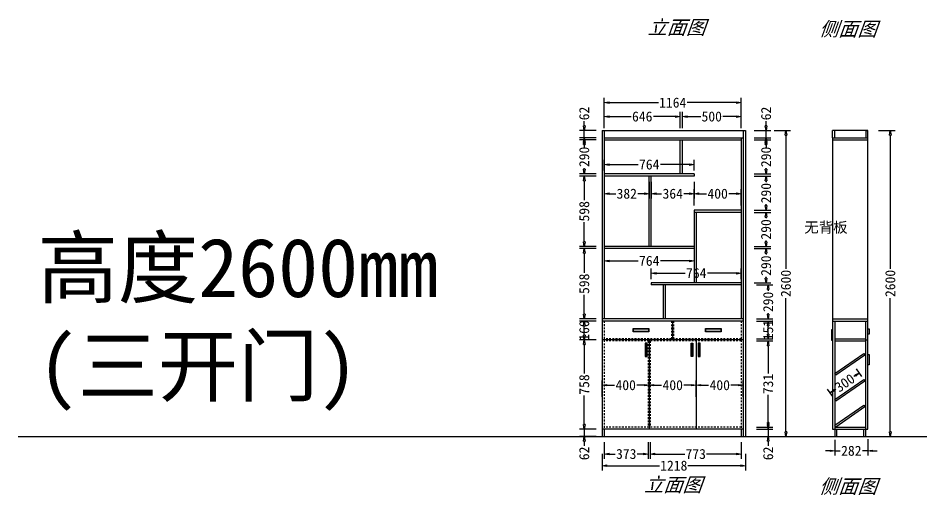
# Model space of a CAD drawing. Header units: millimetres. Extents: x 366509 to 398313, y -1245498 to -1202747.
# Drawn here: x 366509 to 374197, y -1213840 to -1209789 of the extents above; entities that cross this region are included whole.
import ezdxf

# ---------------------------------------------------------------- set-up
doc = ezdxf.new("R2010")
doc.units = ezdxf.units.MM
doc.header["$LTSCALE"] = 20
doc.linetypes.add('JIS_02_0.7', pattern=[1.35, 0.75, -0.6])
doc.layers.get('Defpoints').update_dxf_attribs({"color": 250})
doc.styles.get("Standard").update_dxf_attribs({"font": 'SimSun.ttf', "height": 85})
doc.styles.add('text', font='SimSun.ttf', dxfattribs={"height": 85})
doc.styles.add('汉字', font='SimSun.ttf', dxfattribs={"oblique": 20, "height": 80})
doc.dimstyles.new('周文晶', dxfattribs={"dimtxt": 70, "dimasz": 40, "dimexe": 40, "dimexo": 30, "dimgap": 10, "dimtad": 0, "dimdec": 0, "dimtxsty": 'Standard', "dimblk": 'CLOSEDBLANK', "dimcen": 200, "dimclrd": 256, "dimclre": 256, "dimadec": 0, "dimazin": 0, "dimtfac": 1, "dimtdec": 0, "dimtmove": 0, "dimatfit": 3, "dimldrblk": 'CLOSEDBLANK', "dimfxl": 100, "dimfxlon": 1, "dimarcsym": 0})

# ---------------------------------------------------------------- blocks, each defined once
blk = doc.blocks.new('_ClosedBlank')
at = {"color": 0, "linetype": 'ByBlock', "lineweight": -2}
for p, q in [((-1, 0.17), (0, 0)), ((-1, 0.17), (-1, -0.17)), ((0, 0), (-1, -0.17))]:
    blk.add_line(p, q, dxfattribs=at)
blk = doc.blocks.new('*D85')
at = {"lineweight": -2, "transparency": 16777216}
for p, q in [((371477.1, -1213491.8), (371477.1, -1213631.8)), ((372695.1, -1213491.8), (372695.1, -1213631.8)), ((371517.1, -1213591.8), (371965.6, -1213591.8)), ((372655.1, -1213591.8), (372206.6, -1213591.8))]:
    blk.add_line(p, q, dxfattribs=at)
at = {"layer": 'Defpoints', "color": 0, "transparency": 16777216}
for p in [(371477.1, -1213343.6), (372695.1, -1213343.6), (372695.1, -1213591.8)]:
    blk.add_point(p, dxfattribs=at)
at = {"lineweight": -2, "transparency": 16777216, "xscale": 40, "yscale": 40, "zscale": 40, "rotation": 180}
blk.add_blockref('_ClosedBlank', (371477.1, -1213591.8), dxfattribs=at)
at = {"lineweight": -2, "transparency": 16777216, "xscale": 40, "yscale": 40, "zscale": 40}
blk.add_blockref('_ClosedBlank', (372695.1, -1213591.8), dxfattribs=at)
at = {"color": 0, "transparency": 16777216, "insert": (372086.1, -1213591.8), "char_height": 85, "attachment_point": 5}
blk.add_mtext('1218', dxfattribs=at)
blk = doc.blocks.new('*D109')
at = {"lineweight": -2, "transparency": 16777216}
for p, q in [((371495.1, -1211777.6), (371495.1, -1211892)), ((372259.1, -1211777.6), (372259.1, -1211892)), ((371535.1, -1211852), (371782.3, -1211852)), ((372219.1, -1211852), (371971.8, -1211852))]:
    blk.add_line(p, q, dxfattribs=at)
at = {"layer": 'Defpoints', "color": 0, "transparency": 16777216}
for p in [(371495.1, -1211747.6), (372259.1, -1211747.6), (372259.1, -1211852)]:
    blk.add_point(p, dxfattribs=at)
at = {"lineweight": -2, "transparency": 16777216, "xscale": 40, "yscale": 40, "zscale": 40, "rotation": 180}
blk.add_blockref('_ClosedBlank', (371495.1, -1211852), dxfattribs=at)
at = {"lineweight": -2, "transparency": 16777216, "xscale": 40, "yscale": 40, "zscale": 40}
blk.add_blockref('_ClosedBlank', (372259.1, -1211852), dxfattribs=at)
at = {"color": 0, "transparency": 16777216, "insert": (371877.1, -1211852), "char_height": 85, "attachment_point": 5}
blk.add_mtext('764', dxfattribs=at)
blk = doc.blocks.new('*D110')
at = {"lineweight": -2, "transparency": 16777216}
for p, q in [((372889, -1213241.6), (372889, -1213201.6)), ((372789, -1213281.6), (372929, -1213281.6)), ((372889, -1213281.6), (372889, -1213343.6)), ((372789, -1213343.6), (372929, -1213343.6)), ((372889, -1213383.6), (372889, -1213423.6))]:
    blk.add_line(p, q, dxfattribs=at)
at = {"layer": 'Defpoints', "color": 0, "transparency": 16777216}
for p in [(372677.1, -1213281.6), (372889, -1213281.6), (372695.1, -1213343.6)]:
    blk.add_point(p, dxfattribs=at)
at = {"lineweight": -2, "transparency": 16777216, "xscale": 40, "yscale": 40, "zscale": 40}
for p, rotation in [((372889, -1213281.6), 270), ((372889, -1213343.6), 90)]:
    blk.add_blockref('_ClosedBlank', p, dxfattribs=dict(at, rotation=rotation))
at = {"color": 0, "transparency": 16777216, "insert": (372889, -1213487.4), "char_height": 85, "attachment_point": 5, "rotation": 90}
blk.add_mtext('62', dxfattribs=at)
blk = doc.blocks.new('*D111')
at = {"lineweight": -2, "transparency": 16777216}
for p, q in [((372789, -1212532.6), (372929, -1212532.6)), ((372889, -1212572.6), (372889, -1212807.3)), ((372889, -1213223.6), (372889, -1212988.8)), ((372789, -1213263.6), (372929, -1213263.6))]:
    blk.add_line(p, q, dxfattribs=at)
at = {"layer": 'Defpoints', "color": 0, "transparency": 16777216}
for p in [(372659.1, -1212532.6), (372889, -1212532.6), (372659.1, -1213263.6)]:
    blk.add_point(p, dxfattribs=at)
at = {"lineweight": -2, "transparency": 16777216, "xscale": 40, "yscale": 40, "zscale": 40}
for p, rotation in [((372889, -1212532.6), 90), ((372889, -1213263.6), 270)]:
    blk.add_blockref('_ClosedBlank', p, dxfattribs=dict(at, rotation=rotation))
at = {"color": 0, "transparency": 16777216, "insert": (372889, -1212898.1), "char_height": 85, "attachment_point": 5, "rotation": 90}
blk.add_mtext('731', dxfattribs=at)
blk = doc.blocks.new('*D112')
at = {"lineweight": -2, "transparency": 16777216}
for p, q in [((372789, -1212055.6), (372929, -1212055.6)), ((372889, -1212095.6), (372889, -1212106.1)), ((372889, -1212305.6), (372889, -1212295.1)), ((372789, -1212345.6), (372929, -1212345.6))]:
    blk.add_line(p, q, dxfattribs=at)
at = {"layer": 'Defpoints', "color": 0, "transparency": 16777216}
for p in [(372659.1, -1212055.6), (372889, -1212055.6), (372677.1, -1212345.6)]:
    blk.add_point(p, dxfattribs=at)
at = {"lineweight": -2, "transparency": 16777216, "xscale": 40, "yscale": 40, "zscale": 40}
for p, rotation in [((372889, -1212055.6), 90), ((372889, -1212345.6), 270)]:
    blk.add_blockref('_ClosedBlank', p, dxfattribs=dict(at, rotation=rotation))
at = {"color": 0, "transparency": 16777216, "insert": (372889, -1212200.6), "char_height": 85, "attachment_point": 5, "rotation": 90}
blk.add_mtext('290', dxfattribs=at)
blk = doc.blocks.new('*D113')
at = {"lineweight": -2, "transparency": 16777216}
for p, q in [((372771, -1211747.6), (372911, -1211747.6)), ((372871, -1211787.6), (372871, -1211798.1)), ((372871, -1211997.6), (372871, -1211987.1)), ((372771, -1212037.6), (372911, -1212037.6))]:
    blk.add_line(p, q, dxfattribs=at)
at = {"layer": 'Defpoints', "color": 0, "transparency": 16777216}
for p in [(372259.1, -1211747.6), (372871, -1211747.6), (372659.1, -1212037.6)]:
    blk.add_point(p, dxfattribs=at)
at = {"lineweight": -2, "transparency": 16777216, "xscale": 40, "yscale": 40, "zscale": 40}
for p, rotation in [((372871, -1211747.6), 90), ((372871, -1212037.6), 270)]:
    blk.add_blockref('_ClosedBlank', p, dxfattribs=dict(at, rotation=rotation))
at = {"color": 0, "transparency": 16777216, "insert": (372871, -1211892.6), "char_height": 85, "attachment_point": 5, "rotation": 90}
blk.add_mtext('290', dxfattribs=at)
blk = doc.blocks.new('*D114')
at = {"lineweight": -2, "transparency": 16777216}
for p, q in [((372771, -1211439.6), (372911, -1211439.6)), ((372871, -1211479.6), (372871, -1211490.1)), ((372871, -1211689.6), (372871, -1211679.1)), ((372771, -1211729.6), (372911, -1211729.6))]:
    blk.add_line(p, q, dxfattribs=at)
at = {"layer": 'Defpoints', "color": 0, "transparency": 16777216}
for p in [(372659.1, -1211439.6), (372871, -1211439.6), (372259.1, -1211729.6)]:
    blk.add_point(p, dxfattribs=at)
at = {"lineweight": -2, "transparency": 16777216, "xscale": 40, "yscale": 40, "zscale": 40}
for p, rotation in [((372871, -1211439.6), 90), ((372871, -1211729.6), 270)]:
    blk.add_blockref('_ClosedBlank', p, dxfattribs=dict(at, rotation=rotation))
at = {"color": 0, "transparency": 16777216, "insert": (372871, -1211584.6), "char_height": 85, "attachment_point": 5, "rotation": 90}
blk.add_mtext('290', dxfattribs=at)
blk = doc.blocks.new('*D115')
at = {"lineweight": -2, "transparency": 16777216}
for p, q in [((372771, -1211131.6), (372911, -1211131.6)), ((372871, -1211171.6), (372871, -1211182.1)), ((372871, -1211381.6), (372871, -1211371.1)), ((372771, -1211421.6), (372911, -1211421.6))]:
    blk.add_line(p, q, dxfattribs=at)
at = {"layer": 'Defpoints', "color": 0, "transparency": 16777216}
for p in [(372259.1, -1211131.6), (372871, -1211131.6), (372659.1, -1211421.6)]:
    blk.add_point(p, dxfattribs=at)
at = {"lineweight": -2, "transparency": 16777216, "xscale": 40, "yscale": 40, "zscale": 40}
for p, rotation in [((372871, -1211131.6), 90), ((372871, -1211421.6), 270)]:
    blk.add_blockref('_ClosedBlank', p, dxfattribs=dict(at, rotation=rotation))
at = {"color": 0, "transparency": 16777216, "insert": (372871, -1211276.6), "char_height": 85, "attachment_point": 5, "rotation": 90}
blk.add_mtext('290', dxfattribs=at)
blk = doc.blocks.new('*D116')
at = {"lineweight": -2, "transparency": 16777216}
for p, q in [((372771, -1210823.6), (372911, -1210823.6)), ((372871, -1210863.6), (372871, -1210874.1)), ((372871, -1211073.6), (372871, -1211063.1)), ((372771, -1211113.6), (372911, -1211113.6))]:
    blk.add_line(p, q, dxfattribs=at)
at = {"layer": 'Defpoints', "color": 0, "transparency": 16777216}
for p in [(372659.1, -1210823.6), (372871, -1210823.6), (372259.1, -1211113.6)]:
    blk.add_point(p, dxfattribs=at)
at = {"lineweight": -2, "transparency": 16777216, "xscale": 40, "yscale": 40, "zscale": 40}
for p, rotation in [((372871, -1210823.6), 90), ((372871, -1211113.6), 270)]:
    blk.add_blockref('_ClosedBlank', p, dxfattribs=dict(at, rotation=rotation))
at = {"color": 0, "transparency": 16777216, "insert": (372871, -1210968.6), "char_height": 85, "attachment_point": 5, "rotation": 90}
blk.add_mtext('290', dxfattribs=at)
blk = doc.blocks.new('*D86')
at = {"lineweight": -2, "transparency": 16777216}
for p, q in [((371324.6, -1213241.6), (371324.6, -1213201.6)), ((371424.6, -1213281.6), (371284.6, -1213281.6)), ((371324.6, -1213281.6), (371324.6, -1213343.6)), ((371424.6, -1213343.6), (371284.6, -1213343.6)), ((371324.6, -1213383.6), (371324.6, -1213423.6))]:
    blk.add_line(p, q, dxfattribs=at)
at = {"layer": 'Defpoints', "color": 0, "transparency": 16777216}
for p in [(371456, -1213281.6), (371324.6, -1213343.6), (371456, -1213343.6)]:
    blk.add_point(p, dxfattribs=at)
at = {"lineweight": -2, "transparency": 16777216, "xscale": 40, "yscale": 40, "zscale": 40}
for p, rotation in [((371324.6, -1213281.6), 270), ((371324.6, -1213343.6), 90)]:
    blk.add_blockref('_ClosedBlank', p, dxfattribs=dict(at, rotation=rotation))
at = {"color": 0, "transparency": 16777216, "insert": (371324.6, -1213487.4), "char_height": 85, "attachment_point": 5, "rotation": 90}
blk.add_mtext('62', dxfattribs=at)
blk = doc.blocks.new('*D87')
at = {"lineweight": -2, "transparency": 16777216}
for p, q in [((371424.6, -1212523.6), (371284.6, -1212523.6)), ((371324.6, -1212563.6), (371324.6, -1212809.2)), ((371324.6, -1213241.6), (371324.6, -1212995.9)), ((371424.6, -1213281.6), (371284.6, -1213281.6))]:
    blk.add_line(p, q, dxfattribs=at)
at = {"layer": 'Defpoints', "color": 0, "transparency": 16777216}
for p in [(371324.6, -1212523.6), (371477.1, -1212523.6), (371456, -1213281.6)]:
    blk.add_point(p, dxfattribs=at)
at = {"lineweight": -2, "transparency": 16777216, "xscale": 40, "yscale": 40, "zscale": 40}
for p, rotation in [((371324.6, -1212523.6), 90), ((371324.6, -1213281.6), 270)]:
    blk.add_blockref('_ClosedBlank', p, dxfattribs=dict(at, rotation=rotation))
at = {"color": 0, "transparency": 16777216, "insert": (371324.6, -1212902.6), "char_height": 85, "attachment_point": 5, "rotation": 90}
blk.add_mtext('758', dxfattribs=at)
blk = doc.blocks.new('*D88')
at = {"lineweight": -2, "transparency": 16777216}
for p, q in [((371424.6, -1211747.6), (371284.6, -1211747.6)), ((371324.6, -1211787.6), (371324.6, -1211953)), ((371324.6, -1212305.6), (371324.6, -1212140.2)), ((371424.6, -1212345.6), (371284.6, -1212345.6))]:
    blk.add_line(p, q, dxfattribs=at)
at = {"layer": 'Defpoints', "color": 0, "transparency": 16777216}
for p in [(371324.6, -1211747.6), (371456, -1211747.6), (371456, -1212345.6)]:
    blk.add_point(p, dxfattribs=at)
at = {"lineweight": -2, "transparency": 16777216, "xscale": 40, "yscale": 40, "zscale": 40}
for p, rotation in [((371324.6, -1211747.6), 90), ((371324.6, -1212345.6), 270)]:
    blk.add_blockref('_ClosedBlank', p, dxfattribs=dict(at, rotation=rotation))
at = {"color": 0, "transparency": 16777216, "insert": (371324.6, -1212046.6), "char_height": 85, "attachment_point": 5, "rotation": 90}
blk.add_mtext('598', dxfattribs=at)
blk = doc.blocks.new('*D89')
at = {"lineweight": -2, "transparency": 16777216}
for p, q in [((371424.6, -1211131.6), (371284.6, -1211131.6)), ((371324.6, -1211171.6), (371324.6, -1211337)), ((371324.6, -1211689.6), (371324.6, -1211524.2)), ((371424.6, -1211729.6), (371284.6, -1211729.6))]:
    blk.add_line(p, q, dxfattribs=at)
at = {"layer": 'Defpoints', "color": 0, "transparency": 16777216}
for p in [(371324.6, -1211131.6), (371456, -1211131.6), (371456, -1211729.6)]:
    blk.add_point(p, dxfattribs=at)
at = {"lineweight": -2, "transparency": 16777216, "xscale": 40, "yscale": 40, "zscale": 40}
for p, rotation in [((371324.6, -1211131.6), 90), ((371324.6, -1211729.6), 270)]:
    blk.add_blockref('_ClosedBlank', p, dxfattribs=dict(at, rotation=rotation))
at = {"color": 0, "transparency": 16777216, "insert": (371324.6, -1211430.6), "char_height": 85, "attachment_point": 5, "rotation": 90}
blk.add_mtext('598', dxfattribs=at)
blk = doc.blocks.new('*D90')
at = {"lineweight": -2, "transparency": 16777216}
for p, q in [((371424.6, -1210823.6), (371284.6, -1210823.6)), ((371324.6, -1210863.6), (371324.6, -1210874.1)), ((371324.6, -1211073.6), (371324.6, -1211063.1)), ((371424.6, -1211113.6), (371284.6, -1211113.6))]:
    blk.add_line(p, q, dxfattribs=at)
at = {"layer": 'Defpoints', "color": 0, "transparency": 16777216}
for p in [(371324.6, -1210823.6), (371456, -1210823.6), (371456, -1211113.6)]:
    blk.add_point(p, dxfattribs=at)
at = {"lineweight": -2, "transparency": 16777216, "xscale": 40, "yscale": 40, "zscale": 40}
for p, rotation in [((371324.6, -1210823.6), 90), ((371324.6, -1211113.6), 270)]:
    blk.add_blockref('_ClosedBlank', p, dxfattribs=dict(at, rotation=rotation))
at = {"color": 0, "transparency": 16777216, "insert": (371324.6, -1210968.6), "char_height": 85, "attachment_point": 5, "rotation": 90}
blk.add_mtext('290', dxfattribs=at)
blk = doc.blocks.new('*D91')
at = {"lineweight": -2, "transparency": 16777216}
for p, q in [((371495.1, -1210725.7), (371495.1, -1210585.7)), ((372140.8, -1210725.7), (372140.8, -1210585.7)), ((371535.1, -1210625.7), (371723.2, -1210625.7)), ((372100.8, -1210625.7), (371912.7, -1210625.7))]:
    blk.add_line(p, q, dxfattribs=at)
at = {"layer": 'Defpoints', "color": 0, "transparency": 16777216}
for p in [(372140.8, -1210625.7), (372140.8, -1210824.6), (371495.1, -1211002.6)]:
    blk.add_point(p, dxfattribs=at)
at = {"lineweight": -2, "transparency": 16777216, "xscale": 40, "yscale": 40, "zscale": 40, "rotation": 180}
blk.add_blockref('_ClosedBlank', (371495.1, -1210625.7), dxfattribs=at)
at = {"lineweight": -2, "transparency": 16777216, "xscale": 40, "yscale": 40, "zscale": 40}
blk.add_blockref('_ClosedBlank', (372140.8, -1210625.7), dxfattribs=at)
at = {"color": 0, "transparency": 16777216, "insert": (371817.9, -1210625.7), "char_height": 85, "attachment_point": 5}
blk.add_mtext('646', dxfattribs=at)
blk = doc.blocks.new('*D92')
at = {"lineweight": -2, "transparency": 16777216}
for p, q in [((372158.8, -1210725.7), (372158.8, -1210585.7)), ((372659.1, -1210725.7), (372659.1, -1210585.7)), ((372198.8, -1210625.7), (372314.9, -1210625.7)), ((372619.1, -1210625.7), (372503, -1210625.7))]:
    blk.add_line(p, q, dxfattribs=at)
at = {"layer": 'Defpoints', "color": 0, "transparency": 16777216}
for p in [(372659.1, -1210625.7), (372158.8, -1210824.6), (372659.1, -1210824.6)]:
    blk.add_point(p, dxfattribs=at)
at = {"lineweight": -2, "transparency": 16777216, "xscale": 40, "yscale": 40, "zscale": 40, "rotation": 180}
blk.add_blockref('_ClosedBlank', (372158.8, -1210625.7), dxfattribs=at)
at = {"lineweight": -2, "transparency": 16777216, "xscale": 40, "yscale": 40, "zscale": 40}
blk.add_blockref('_ClosedBlank', (372659.1, -1210625.7), dxfattribs=at)
at = {"color": 0, "transparency": 16777216, "insert": (372408.9, -1210625.7), "char_height": 85, "attachment_point": 5}
blk.add_mtext('500', dxfattribs=at)
blk = doc.blocks.new('*D117')
at = {"lineweight": -2, "transparency": 16777216}
for p, q in [((371895.1, -1211181.5), (371895.1, -1211321.5)), ((372259.1, -1211181.5), (372259.1, -1211321.5)), ((371935.1, -1211281.5), (371982.1, -1211281.5)), ((372219.1, -1211281.5), (372172.1, -1211281.5))]:
    blk.add_line(p, q, dxfattribs=at)
at = {"layer": 'Defpoints', "color": 0, "transparency": 16777216}
for p in [(371895.1, -1211131.6), (372259.1, -1211131.6), (372259.1, -1211281.5)]:
    blk.add_point(p, dxfattribs=at)
at = {"lineweight": -2, "transparency": 16777216, "xscale": 40, "yscale": 40, "zscale": 40, "rotation": 180}
blk.add_blockref('_ClosedBlank', (371895.1, -1211281.5), dxfattribs=at)
at = {"lineweight": -2, "transparency": 16777216, "xscale": 40, "yscale": 40, "zscale": 40}
blk.add_blockref('_ClosedBlank', (372259.1, -1211281.5), dxfattribs=at)
at = {"color": 0, "transparency": 16777216, "insert": (372077.1, -1211281.5), "char_height": 85, "attachment_point": 5}
blk.add_mtext('364', dxfattribs=at)
blk = doc.blocks.new('*D118')
at = {"lineweight": -2, "transparency": 16777216}
for p, q in [((373455.2, -1213373.6), (373455.2, -1213505.6)), ((373737.2, -1213365.6), (373737.2, -1213505.6)), ((373415.2, -1213465.6), (373375.2, -1213465.6)), ((373455.2, -1213465.6), (373502.4, -1213465.6)), ((373737.2, -1213465.6), (373690.1, -1213465.6)), ((373777.2, -1213465.6), (373817.2, -1213465.6))]:
    blk.add_line(p, q, dxfattribs=at)
at = {"layer": 'Defpoints', "color": 0, "transparency": 16777216}
for p in [(373737.2, -1213281.6), (373455.2, -1213343.6), (373737.2, -1213465.6)]:
    blk.add_point(p, dxfattribs=at)
at = {"lineweight": -2, "transparency": 16777216, "xscale": 40, "yscale": 40, "zscale": 40}
blk.add_blockref('_ClosedBlank', (373455.2, -1213465.6), dxfattribs=at)
at = {"lineweight": -2, "transparency": 16777216, "xscale": 40, "yscale": 40, "zscale": 40, "rotation": 180}
blk.add_blockref('_ClosedBlank', (373737.2, -1213465.6), dxfattribs=at)
at = {"color": 0, "transparency": 16777216, "insert": (373596.2, -1213465.6), "char_height": 85, "attachment_point": 5}
blk.add_mtext('282', dxfattribs=at)
blk = doc.blocks.new('*D93')
at = {"lineweight": -2, "transparency": 16777216}
for p, q in [((373827.8, -1210743.6), (373967.8, -1210743.6)), ((373927.8, -1210783.6), (373927.8, -1211918.8)), ((373927.8, -1213303.6), (373927.8, -1212168.3)), ((373827.8, -1213343.6), (373967.8, -1213343.6))]:
    blk.add_line(p, q, dxfattribs=at)
at = {"layer": 'Defpoints', "color": 0, "transparency": 16777216}
for p in [(373728.2, -1210743.6), (373927.8, -1210743.6), (373737.2, -1213343.6)]:
    blk.add_point(p, dxfattribs=at)
at = {"lineweight": -2, "transparency": 16777216, "xscale": 40, "yscale": 40, "zscale": 40}
for p, rotation in [((373927.8, -1210743.6), 90), ((373927.8, -1213343.6), 270)]:
    blk.add_blockref('_ClosedBlank', p, dxfattribs=dict(at, rotation=rotation))
at = {"color": 0, "transparency": 16777216, "insert": (373927.8, -1212043.6), "char_height": 85, "attachment_point": 5, "rotation": 90}
blk.add_mtext('2600', dxfattribs=at)
blk = doc.blocks.new('*D94')
at = {"lineweight": -2, "transparency": 16777216}
for p, q in [((371495.1, -1211083.6), (371495.1, -1210993.5)), ((372259.1, -1211083.6), (372259.1, -1210993.5)), ((371535.1, -1211033.5), (371782.3, -1211033.5)), ((372219.1, -1211033.5), (371971.8, -1211033.5))]:
    blk.add_line(p, q, dxfattribs=at)
at = {"layer": 'Defpoints', "color": 0, "transparency": 16777216}
for p in [(372259.1, -1211033.5), (371495.1, -1211113.6), (372259.1, -1211113.6)]:
    blk.add_point(p, dxfattribs=at)
at = {"lineweight": -2, "transparency": 16777216, "xscale": 40, "yscale": 40, "zscale": 40, "rotation": 180}
blk.add_blockref('_ClosedBlank', (371495.1, -1211033.5), dxfattribs=at)
at = {"lineweight": -2, "transparency": 16777216, "xscale": 40, "yscale": 40, "zscale": 40}
blk.add_blockref('_ClosedBlank', (372259.1, -1211033.5), dxfattribs=at)
at = {"color": 0, "transparency": 16777216, "insert": (371877.1, -1211033.5), "char_height": 85, "attachment_point": 5}
blk.add_mtext('764', dxfattribs=at)
blk = doc.blocks.new('*D95')
at = {"lineweight": -2, "transparency": 16777216}
for p, q in [((371895.1, -1212007.6), (371895.1, -1211916.6)), ((372659.1, -1212007.6), (372659.1, -1211916.6)), ((371935.1, -1211956.6), (372182.3, -1211956.6)), ((372619.1, -1211956.6), (372371.8, -1211956.6))]:
    blk.add_line(p, q, dxfattribs=at)
at = {"layer": 'Defpoints', "color": 0, "transparency": 16777216}
for p in [(372659.1, -1211956.6), (371895.1, -1212037.6), (372659.1, -1212037.6)]:
    blk.add_point(p, dxfattribs=at)
at = {"lineweight": -2, "transparency": 16777216, "xscale": 40, "yscale": 40, "zscale": 40, "rotation": 180}
blk.add_blockref('_ClosedBlank', (371895.1, -1211956.6), dxfattribs=at)
at = {"lineweight": -2, "transparency": 16777216, "xscale": 40, "yscale": 40, "zscale": 40}
blk.add_blockref('_ClosedBlank', (372659.1, -1211956.6), dxfattribs=at)
at = {"color": 0, "transparency": 16777216, "insert": (372277.1, -1211956.6), "char_height": 85, "attachment_point": 5}
blk.add_mtext('764', dxfattribs=at)
blk = doc.blocks.new('*D96')
at = {"lineweight": -2, "transparency": 16777216}
for p, q in [((371495.1, -1211181.5), (371495.1, -1211321.5)), ((371877.1, -1211181.5), (371877.1, -1211321.5)), ((371535.1, -1211281.5), (371592.7, -1211281.5)), ((371837.1, -1211281.5), (371779.4, -1211281.5))]:
    blk.add_line(p, q, dxfattribs=at)
at = {"layer": 'Defpoints', "color": 0, "transparency": 16777216}
for p in [(371495.1, -1211131.6), (371877.1, -1211131.6), (371495.1, -1211281.5)]:
    blk.add_point(p, dxfattribs=at)
at = {"lineweight": -2, "transparency": 16777216, "xscale": 40, "yscale": 40, "zscale": 40, "rotation": 180}
blk.add_blockref('_ClosedBlank', (371495.1, -1211281.5), dxfattribs=at)
at = {"lineweight": -2, "transparency": 16777216, "xscale": 40, "yscale": 40, "zscale": 40}
blk.add_blockref('_ClosedBlank', (371877.1, -1211281.5), dxfattribs=at)
at = {"color": 0, "transparency": 16777216, "insert": (371686.1, -1211281.5), "char_height": 85, "attachment_point": 5}
blk.add_mtext('382', dxfattribs=at)
blk = doc.blocks.new('*D97')
at = {"lineweight": -2, "transparency": 16777216}
for p, q in [((372259.1, -1211381.5), (372259.1, -1211241.5)), ((372299.1, -1211281.5), (372363.6, -1211281.5)), ((372619.1, -1211281.5), (372554.5, -1211281.5)), ((372659.1, -1211381.5), (372659.1, -1211241.5))]:
    blk.add_line(p, q, dxfattribs=at)
at = {"layer": 'Defpoints', "color": 0, "transparency": 16777216}
for p in [(372659.1, -1211281.5), (372259.1, -1211421.6), (372659.1, -1211421.6)]:
    blk.add_point(p, dxfattribs=at)
at = {"lineweight": -2, "transparency": 16777216, "xscale": 40, "yscale": 40, "zscale": 40, "rotation": 180}
blk.add_blockref('_ClosedBlank', (372259.1, -1211281.5), dxfattribs=at)
at = {"lineweight": -2, "transparency": 16777216, "xscale": 40, "yscale": 40, "zscale": 40}
blk.add_blockref('_ClosedBlank', (372659.1, -1211281.5), dxfattribs=at)
at = {"color": 0, "transparency": 16777216, "insert": (372459.1, -1211281.5), "char_height": 85, "attachment_point": 5}
blk.add_mtext('400', dxfattribs=at)
blk = doc.blocks.new('*D98')
at = {"lineweight": -2, "transparency": 16777216}
for p, q in [((371477.1, -1213008.1), (371477.1, -1212868.1)), ((371517.1, -1212908.1), (371581.6, -1212908.1)), ((371837.1, -1212908.1), (371772.5, -1212908.1)), ((371877.1, -1213008.1), (371877.1, -1212868.1))]:
    blk.add_line(p, q, dxfattribs=at)
at = {"layer": 'Defpoints', "color": 0, "transparency": 16777216}
for p in [(371877.1, -1212908.1), (371877.1, -1213059.1), (371477.1, -1213163.9)]:
    blk.add_point(p, dxfattribs=at)
at = {"lineweight": -2, "transparency": 16777216, "xscale": 40, "yscale": 40, "zscale": 40, "rotation": 180}
blk.add_blockref('_ClosedBlank', (371477.1, -1212908.1), dxfattribs=at)
at = {"lineweight": -2, "transparency": 16777216, "xscale": 40, "yscale": 40, "zscale": 40}
blk.add_blockref('_ClosedBlank', (371877.1, -1212908.1), dxfattribs=at)
at = {"color": 0, "transparency": 16777216, "insert": (371677.1, -1212908.1), "char_height": 85, "attachment_point": 5}
blk.add_mtext('400', dxfattribs=at)
blk = doc.blocks.new('*D99')
at = {"lineweight": -2, "transparency": 16777216}
for p, q in [((371877.1, -1213008.1), (371877.1, -1212868.1)), ((371917.1, -1212908.1), (371981.6, -1212908.1)), ((372237.1, -1212908.1), (372172.5, -1212908.1)), ((372277.1, -1213008.1), (372277.1, -1212868.1))]:
    blk.add_line(p, q, dxfattribs=at)
at = {"layer": 'Defpoints', "color": 0, "transparency": 16777216}
for p in [(372277.1, -1212908.1), (371877.1, -1213059.1), (372277.1, -1213059.1)]:
    blk.add_point(p, dxfattribs=at)
at = {"lineweight": -2, "transparency": 16777216, "xscale": 40, "yscale": 40, "zscale": 40, "rotation": 180}
blk.add_blockref('_ClosedBlank', (371877.1, -1212908.1), dxfattribs=at)
at = {"lineweight": -2, "transparency": 16777216, "xscale": 40, "yscale": 40, "zscale": 40}
blk.add_blockref('_ClosedBlank', (372277.1, -1212908.1), dxfattribs=at)
at = {"color": 0, "transparency": 16777216, "insert": (372077.1, -1212908.1), "char_height": 85, "attachment_point": 5}
blk.add_mtext('400', dxfattribs=at)
blk = doc.blocks.new('*D100')
at = {"lineweight": -2, "transparency": 16777216}
for p, q in [((372277.1, -1213008.1), (372277.1, -1212868.1)), ((372317.1, -1212908.1), (372381.6, -1212908.1)), ((372637.1, -1212908.1), (372572.5, -1212908.1)), ((372677.1, -1213008.1), (372677.1, -1212868.1))]:
    blk.add_line(p, q, dxfattribs=at)
at = {"layer": 'Defpoints', "color": 0, "transparency": 16777216}
for p in [(372677.1, -1212908.1), (372277.1, -1213059.1), (372677.1, -1213110.8)]:
    blk.add_point(p, dxfattribs=at)
at = {"lineweight": -2, "transparency": 16777216, "xscale": 40, "yscale": 40, "zscale": 40, "rotation": 180}
blk.add_blockref('_ClosedBlank', (372277.1, -1212908.1), dxfattribs=at)
at = {"lineweight": -2, "transparency": 16777216, "xscale": 40, "yscale": 40, "zscale": 40}
blk.add_blockref('_ClosedBlank', (372677.1, -1212908.1), dxfattribs=at)
at = {"color": 0, "transparency": 16777216, "insert": (372477.1, -1212908.1), "char_height": 85, "attachment_point": 5}
blk.add_mtext('400', dxfattribs=at)
blk = doc.blocks.new('*D101')
at = {"lineweight": -2, "transparency": 16777216}
for p, q in [((371495.1, -1213392.8), (371495.1, -1213532.8)), ((371868.1, -1213392.8), (371868.1, -1213532.8)), ((371535.1, -1213492.8), (371588.2, -1213492.8)), ((371828.1, -1213492.8), (371774.9, -1213492.8))]:
    blk.add_line(p, q, dxfattribs=at)
at = {"layer": 'Defpoints', "color": 0, "transparency": 16777216}
for p in [(371868.1, -1213263.6), (371495.1, -1213343.6), (371868.1, -1213492.8)]:
    blk.add_point(p, dxfattribs=at)
at = {"lineweight": -2, "transparency": 16777216, "xscale": 40, "yscale": 40, "zscale": 40, "rotation": 180}
blk.add_blockref('_ClosedBlank', (371495.1, -1213492.8), dxfattribs=at)
at = {"lineweight": -2, "transparency": 16777216, "xscale": 40, "yscale": 40, "zscale": 40}
blk.add_blockref('_ClosedBlank', (371868.1, -1213492.8), dxfattribs=at)
at = {"color": 0, "transparency": 16777216, "insert": (371681.6, -1213492.8), "char_height": 85, "attachment_point": 5}
blk.add_mtext('373', dxfattribs=at)
blk = doc.blocks.new('*D102')
at = {"lineweight": -2, "transparency": 16777216}
for p, q in [((371886.1, -1213392.8), (371886.1, -1213532.8)), ((372659.1, -1213392.8), (372659.1, -1213532.8)), ((371926.1, -1213492.8), (372179.5, -1213492.8)), ((372619.1, -1213492.8), (372365.7, -1213492.8))]:
    blk.add_line(p, q, dxfattribs=at)
at = {"layer": 'Defpoints', "color": 0, "transparency": 16777216}
for p in [(371886.1, -1213263.6), (372659.1, -1213263.6), (372659.1, -1213492.8)]:
    blk.add_point(p, dxfattribs=at)
at = {"lineweight": -2, "transparency": 16777216, "xscale": 40, "yscale": 40, "zscale": 40, "rotation": 180}
blk.add_blockref('_ClosedBlank', (371886.1, -1213492.8), dxfattribs=at)
at = {"lineweight": -2, "transparency": 16777216, "xscale": 40, "yscale": 40, "zscale": 40}
blk.add_blockref('_ClosedBlank', (372659.1, -1213492.8), dxfattribs=at)
at = {"color": 0, "transparency": 16777216, "insert": (372272.6, -1213492.8), "char_height": 85, "attachment_point": 5}
blk.add_mtext('773', dxfattribs=at)
blk = doc.blocks.new('*D103')
at = {"lineweight": -2, "transparency": 16777216}
for p, q in [((371495.1, -1210607.6), (371495.1, -1210467.6)), ((371535.1, -1210507.6), (371955.1, -1210507.6)), ((372619.1, -1210507.6), (372199, -1210507.6)), ((372659.1, -1210607.6), (372659.1, -1210467.6))]:
    blk.add_line(p, q, dxfattribs=at)
at = {"layer": 'Defpoints', "color": 0, "transparency": 16777216}
for p in [(372659.1, -1210507.6), (371495.1, -1210743.6), (372659.1, -1210798.5)]:
    blk.add_point(p, dxfattribs=at)
at = {"lineweight": -2, "transparency": 16777216, "xscale": 40, "yscale": 40, "zscale": 40, "rotation": 180}
blk.add_blockref('_ClosedBlank', (371495.1, -1210507.6), dxfattribs=at)
at = {"lineweight": -2, "transparency": 16777216, "xscale": 40, "yscale": 40, "zscale": 40}
blk.add_blockref('_ClosedBlank', (372659.1, -1210507.6), dxfattribs=at)
at = {"color": 0, "transparency": 16777216, "insert": (372077.1, -1210507.6), "char_height": 85, "attachment_point": 5}
blk.add_mtext('1164', dxfattribs=at)
blk = doc.blocks.new('*D104')
at = {"lineweight": -2, "transparency": 16777216}
for p, q in [((372939.6, -1210743.6), (373079.6, -1210743.6)), ((373039.6, -1210783.6), (373039.6, -1211918.8)), ((373039.6, -1213303.6), (373039.6, -1212168.3)), ((372939.6, -1213343.6), (373079.6, -1213343.6))]:
    blk.add_line(p, q, dxfattribs=at)
at = {"layer": 'Defpoints', "color": 0, "transparency": 16777216}
for p in [(372695.1, -1210743.6), (372659.1, -1213343.6), (373039.6, -1213343.6)]:
    blk.add_point(p, dxfattribs=at)
at = {"lineweight": -2, "transparency": 16777216, "xscale": 40, "yscale": 40, "zscale": 40}
for p, rotation in [((373039.6, -1210743.6), 90), ((373039.6, -1213343.6), 270)]:
    blk.add_blockref('_ClosedBlank', p, dxfattribs=dict(at, rotation=rotation))
at = {"color": 0, "transparency": 16777216, "insert": (373039.6, -1212043.6), "char_height": 85, "attachment_point": 5, "rotation": 90}
blk.add_mtext('2600', dxfattribs=at)
blk = doc.blocks.new('*D105')
at = {"lineweight": -2, "transparency": 16777216}
for p, q in [((372871, -1210703.6), (372871, -1210663.6)), ((372771, -1210743.6), (372911, -1210743.6)), ((372871, -1210805.6), (372871, -1210743.6)), ((372771, -1210805.6), (372911, -1210805.6)), ((372871, -1210845.6), (372871, -1210885.6))]:
    blk.add_line(p, q, dxfattribs=at)
at = {"layer": 'Defpoints', "color": 0, "transparency": 16777216}
for p in [(372695.1, -1210743.6), (372871, -1210743.6), (372695.1, -1210805.6)]:
    blk.add_point(p, dxfattribs=at)
at = {"lineweight": -2, "transparency": 16777216, "xscale": 40, "yscale": 40, "zscale": 40}
for p, rotation in [((372871, -1210743.6), 270), ((372871, -1210805.6), 90)]:
    blk.add_blockref('_ClosedBlank', p, dxfattribs=dict(at, rotation=rotation))
at = {"color": 0, "transparency": 16777216, "insert": (372871, -1210599.7), "char_height": 85, "attachment_point": 5, "rotation": 90}
blk.add_mtext('62', dxfattribs=at)
blk = doc.blocks.new('*D106')
at = {"lineweight": -2, "transparency": 16777216}
for p, q in [((371324.6, -1210703.6), (371324.6, -1210663.6)), ((371424.6, -1210743.6), (371284.6, -1210743.6)), ((371324.6, -1210805.6), (371324.6, -1210743.6)), ((371424.6, -1210805.6), (371284.6, -1210805.6)), ((371324.6, -1210845.6), (371324.6, -1210885.6))]:
    blk.add_line(p, q, dxfattribs=at)
at = {"layer": 'Defpoints', "color": 0, "transparency": 16777216}
for p in [(371324.6, -1210743.6), (371459.1, -1210743.6), (371459.1, -1210805.6)]:
    blk.add_point(p, dxfattribs=at)
at = {"lineweight": -2, "transparency": 16777216, "xscale": 40, "yscale": 40, "zscale": 40}
for p, rotation in [((371324.6, -1210743.6), 270), ((371324.6, -1210805.6), 90)]:
    blk.add_blockref('_ClosedBlank', p, dxfattribs=dict(at, rotation=rotation))
at = {"color": 0, "transparency": 16777216, "insert": (371324.6, -1210599.7), "char_height": 85, "attachment_point": 5, "rotation": 90}
blk.add_mtext('62', dxfattribs=at)
blk = doc.blocks.new('*D107')
at = {"lineweight": -2, "transparency": 16777216}
for p, q in [((372789, -1212363.6), (372929, -1212363.6)), ((372889, -1212474.6), (372889, -1212403.6)), ((372789, -1212514.6), (372929, -1212514.6))]:
    blk.add_line(p, q, dxfattribs=at)
at = {"layer": 'Defpoints', "color": 0, "transparency": 16777216}
for p in [(372659.1, -1212363.6), (372889, -1212363.6), (372659.1, -1212514.6)]:
    blk.add_point(p, dxfattribs=at)
at = {"lineweight": -2, "transparency": 16777216, "xscale": 40, "yscale": 40, "zscale": 40}
for p, rotation in [((372889, -1212363.6), 90), ((372889, -1212514.6), 270)]:
    blk.add_blockref('_ClosedBlank', p, dxfattribs=dict(at, rotation=rotation))
at = {"color": 0, "transparency": 16777216, "insert": (372889, -1212439.1), "char_height": 85, "attachment_point": 5, "rotation": 90}
blk.add_mtext('151', dxfattribs=at)
blk = doc.blocks.new('*D108')
at = {"lineweight": -2, "transparency": 16777216}
for p, q in [((373631.2, -1212826.1), (373618.1, -1212835.1)), ((373685.1, -1212833.7), (373641.4, -1212770.4)), ((373438.2, -1213004.1), (373394.6, -1212940.9)), ((373450.2, -1212951.1), (373463.3, -1212942))]:
    blk.add_line(p, q, dxfattribs=at)
at = {"layer": 'Defpoints', "color": 0, "transparency": 16777216}
for p in [(373664.2, -1212803.4), (373702.1, -1212858.3), (373455.2, -1213028.8)]:
    blk.add_point(p, dxfattribs=at)
at = {"lineweight": -2, "transparency": 16777216, "xscale": 40, "yscale": 40, "zscale": 40}
for p, rotation in [((373664.2, -1212803.4), 34.6171579844681), ((373417.3, -1212973.8), 214.6171579844681)]:
    blk.add_blockref('_ClosedBlank', p, dxfattribs=dict(at, rotation=rotation))
at = {"color": 0, "transparency": 16777216, "insert": (373540.7, -1212888.6), "char_height": 85, "attachment_point": 5, "rotation": 34.61716}
blk.add_mtext('300', dxfattribs=at)
blk = doc.blocks.new('*D119')
at = {"lineweight": -2, "transparency": 16777216}
for p, q in [((371424.6, -1212363.6), (371284.6, -1212363.6)), ((371324.6, -1212483.6), (371324.6, -1212403.6)), ((371424.6, -1212523.6), (371284.6, -1212523.6))]:
    blk.add_line(p, q, dxfattribs=at)
at = {"layer": 'Defpoints', "color": 0, "transparency": 16777216}
for p in [(371324.6, -1212363.6), (371477.1, -1212363.6), (371477.1, -1212523.6)]:
    blk.add_point(p, dxfattribs=at)
at = {"lineweight": -2, "transparency": 16777216, "xscale": 40, "yscale": 40, "zscale": 40}
for p, rotation in [((371324.6, -1212363.6), 90), ((371324.6, -1212523.6), 270)]:
    blk.add_blockref('_ClosedBlank', p, dxfattribs=dict(at, rotation=rotation))
at = {"color": 0, "transparency": 16777216, "insert": (371324.6, -1212443.6), "char_height": 85, "attachment_point": 5, "rotation": 90}
blk.add_mtext('160', dxfattribs=at)

msp = doc.modelspace()

# ---------------------------------------------------------------- linework, layer by layer
at = {"color": 0}
for p, q in [((371477.065, -1210743.583), (371477.065, -1213343.583)), ((371477.065, -1210743.583), (372695.065, -1210743.583)), ((371495.065, -1210743.583), (371495.065, -1212345.583)), ((372677.065, -1210743.583), (372677.065, -1213343.583)), ((372695.065, -1210743.583), (372695.065, -1213343.583)), ((373719.233, -1210743.599), (373737.233, -1210743.599)), ((371477.065, -1210805.583), (371477.065, -1213343.583)), ((371495.065, -1210805.583), (372677.065, -1210805.583)), ((371495.065, -1210823.583), (372659.065, -1210823.583)), ((372140.811, -1211113.583), (372140.811, -1210823.583)), ((372158.811, -1211113.583), (372158.811, -1210823.583)), ((372659.065, -1210805.583), (372659.065, -1212345.583)), ((373437.233, -1210805.599), (373737.233, -1210805.599)), ((373437.233, -1210805.599), (373437.233, -1213281.583)), ((373437.233, -1210823.599), (373737.233, -1210823.599)), ((373737.233, -1213281.583), (373737.233, -1210805.599)), ((372259.065, -1211113.583), (371495.065, -1211113.583)), ((372259.065, -1211131.583), (371495.065, -1211131.583)), ((371877.065, -1211729.583), (371877.065, -1211131.583)), ((371895.065, -1211729.583), (371895.065, -1211131.583)), ((372259.065, -1211113.583), (372259.065, -1211131.583)), ((372659.065, -1211421.583), (372259.065, -1211421.583)), ((372259.065, -1211421.583), (372259.065, -1212037.583)), ((372659.065, -1211439.583), (372259.065, -1211439.583)), ((372277.065, -1211439.583), (372277.065, -1212037.583)), ((372259.065, -1211729.583), (371495.065, -1211729.583)), ((372259.065, -1211747.583), (371495.065, -1211747.583)), ((372659.065, -1212037.583), (371895.065, -1212037.583)), ((371895.065, -1212037.583), (371895.065, -1212055.583)), ((372659.065, -1212055.583), (371895.065, -1212055.583)), ((371994.705, -1212055.583), (371994.705, -1212345.583)), ((372012.705, -1212055.583), (372012.705, -1212345.583)), ((372677.065, -1212345.583), (371477.065, -1212345.583)), ((372677.065, -1212363.583), (371477.065, -1212363.583)), ((373437.233, -1212345.583), (373737.233, -1212345.583)), ((373437.233, -1212363.583), (373737.233, -1212363.583)), ((373455.233, -1212363.583), (373455.233, -1213281.583)), ((373719.233, -1213343.583), (373719.233, -1212363.583)), ((372677.065, -1212523.583), (371477.065, -1212523.583)), ((371877.065, -1212523.583), (371877.065, -1213281.583)), ((372277.065, -1212523.583), (372277.065, -1213281.583)), ((373455.233, -1212514.583), (373719.233, -1212514.583)), ((373719.233, -1212523.583), (373737.233, -1212523.583)), ((373455.233, -1212532.583), (373719.233, -1212532.583)), ((372677.065, -1213281.583), (371477.065, -1213281.583)), ((371495.065, -1213281.583), (371495.065, -1213343.583)), ((372659.065, -1213281.583), (372659.065, -1213343.583)), ((373437.233, -1213281.583), (373737.233, -1213281.583)), ((373455.233, -1213263.583), (373719.233, -1213263.583)), ((373701.233, -1213343.583), (373701.233, -1213281.583)), ((371477.065, -1213343.583), (372695.065, -1213343.583)), ((373455.233, -1213343.583), (373719.233, -1213343.583))]:
    msp.add_line(p, q, dxfattribs=at)
for p, q in [((373719.233, -1210743.599), (373437.233, -1210743.599)), ((373437.233, -1210805.599), (373437.233, -1210743.599)), ((373455.233, -1210805.599), (373455.233, -1210743.599)), ((373737.233, -1210743.599), (373719.233, -1210743.599)), ((373719.233, -1210743.599), (373719.233, -1210805.599)), ((373737.233, -1210805.599), (373737.233, -1210743.599)), ((372077.065, -1212523.583), (372077.065, -1212363.583)), ((373455.233, -1213281.583), (373455.233, -1213343.583)), ((373473.233, -1213343.583), (373473.233, -1213281.583)), ((366509.141, -1213343.583), (398312.891, -1213343.583)), ((373455.233, -1213343.583), (373473.233, -1213343.583))]:
    msp.add_line(p, q)
at = {"color": 250, "linetype": 'JIS_02_0.7'}
for p, q in [((371495.065, -1212363.583), (371495.065, -1213281.583)), ((372068.065, -1212514.583), (372068.065, -1212363.583)), ((372086.065, -1212514.583), (372086.065, -1212363.583)), ((372659.065, -1212363.583), (372659.065, -1213281.583)), ((372659.065, -1212514.583), (371495.065, -1212514.583)), ((372659.065, -1212532.583), (371495.065, -1212532.583)), ((371868.065, -1212532.583), (371868.065, -1213263.583)), ((371886.065, -1212532.583), (371886.065, -1213263.583)), ((372659.065, -1213263.583), (371495.065, -1213263.583))]:
    msp.add_line(p, q, dxfattribs=at)
for points in [[(371741.258, -1212425.384), (371873.469, -1212425.384), (371873.469, -1212453.845), (371741.258, -1212453.845)], [(371744.258, -1212428.384), (371870.469, -1212428.384), (371870.469, -1212450.845), (371744.258, -1212450.845)], [(372356.258, -1212425.384), (372488.469, -1212425.384), (372488.469, -1212453.845), (372356.258, -1212453.845)], [(372359.258, -1212428.384), (372485.469, -1212428.384), (372485.469, -1212450.845), (372359.258, -1212450.845)], [(373437.233, -1212438.501), (373427.904, -1212438.501), (373427.904, -1212526.079), (373437.233, -1212526.079)], [(373737.233, -1212429.282), (373747.773, -1212429.282), (373747.773, -1212473.306), (373737.233, -1212473.306)], [(373737.233, -1212646.392), (373746.563, -1212646.392), (373746.563, -1212733.97), (373737.233, -1212733.97)]]:
    msp.add_lwpolyline(points, close=True)
at = {"color": 0}
for points in [[(371858.499, -1212551.052), (371842.138, -1212551.052), (371842.138, -1212664.979), (371858.499, -1212664.979)], [(371855.499, -1212554.052), (371845.138, -1212554.052), (371845.138, -1212661.979), (371855.499, -1212661.979)], [(372232.695, -1212551.052), (372249.057, -1212551.052), (372249.057, -1212664.979), (372232.695, -1212664.979)], [(372235.695, -1212554.052), (372246.057, -1212554.052), (372246.057, -1212661.979), (372235.695, -1212661.979)], [(372309.434, -1212551.052), (372293.072, -1212551.052), (372293.072, -1212664.979), (372309.434, -1212664.979)], [(372306.434, -1212554.052), (372296.072, -1212554.052), (372296.072, -1212661.979), (372306.434, -1212661.979)]]:
    msp.add_lwpolyline(points, close=True, dxfattribs=at)
for points in [[(373455.233, -1212808.769), (373702.123, -1212638.342), (373712.349, -1212653.156), (373465.459, -1212823.583), (373455.233, -1212808.769)], [(373455.233, -1213028.769), (373702.123, -1212858.342), (373712.349, -1212873.156), (373465.459, -1213043.583), (373455.233, -1213028.769)], [(373455.233, -1213248.769), (373702.123, -1213078.342), (373712.349, -1213093.156), (373465.459, -1213263.583), (373455.233, -1213248.769)]]:
    msp.add_lwpolyline(points)

# ---------------------------------------------------------------- texts
at = {"color": 0, "char_height": 120, "width": 1293.93172, "attachment_point": 1, "style": '汉字'}
for s, insert in [('立面图', (371862.826, -1209807.796)), ('侧面图', (373321.163, -1209821.28)), ('立面图', (371832.826, -1213693.538)), ('侧面图', (373321.163, -1213707.023))]:
    msp.add_mtext(s, dxfattribs=dict(at, insert=insert))
at = {"lineweight": -3, "insert": (373196.196, -1211522.027), "char_height": 90, "width": 545.64139, "attachment_point": 1}
msp.add_mtext('无背板', dxfattribs=at)
at = {"insert": (366676.506, -1211659.446), "char_height": 500, "width": 8605.75963, "attachment_point": 1, "style": 'text'}
msp.add_mtext('高度2600mm\\P(三开门)', dxfattribs=at)

# ---------------------------------------------------------------- dimensions: what is measured, and where the dimension line sits
for base, p1, p2, picture, middle in [((372659.065, -1210507.568), (371495.065, -1210743.583), (372659.065, -1210798.519), '*D103', (372077.065, -1210507.568)), ((372259.065, -1211033.523), (371495.065, -1211113.583), (372259.065, -1211113.583), '*D94', (371877.065, -1211033.523)), ((371495.065, -1211281.479), (371877.065, -1211131.583), (371495.065, -1211131.583), '*D96', (371686.065, -1211281.479)), ((372659.065, -1211281.479), (372259.065, -1211421.583), (372659.065, -1211421.583), '*D97', (372459.065, -1211281.479)), ((372659.065, -1211956.588), (371895.065, -1212037.583), (372659.065, -1212037.583), '*D95', (372277.065, -1211956.588)), ((371877.065, -1212908.087), (371477.065, -1213163.912), (371877.065, -1213059.083), '*D98', (371677.065, -1212908.087)), ((372277.065, -1212908.087), (371877.065, -1213059.083), (372277.065, -1213059.083), '*D99', (372077.065, -1212908.087)), ((372677.065, -1212908.087), (372277.065, -1213059.083), (372677.065, -1213110.79), '*D100', (372477.065, -1212908.087))]:
    dim = msp.add_linear_dim(base=base, p1=p1, p2=p2, dimstyle='周文晶')
    dim.commit()
    dim.dimension.update_dxf_attribs({"geometry": picture, "text_midpoint": middle})
for base, p1, p2, picture, middle in [((371324.588, -1210743.583), (371459.065, -1210805.583), (371459.065, -1210743.583), '*D106', (371324.588, -1210599.749)), ((372871.027, -1210743.583), (372695.065, -1210805.583), (372695.065, -1210743.583), '*D105', (372871.027, -1210599.749)), ((373039.633, -1213343.583), (372695.065, -1210743.583), (372659.065, -1213343.583), '*D104', (373039.633, -1212043.583))]:
    dim = msp.add_linear_dim(base=base, p1=p1, p2=p2, angle=90, dimstyle='周文晶')
    dim.commit()
    dim.dimension.update_dxf_attribs({"geometry": picture, "text_midpoint": middle})
at = {"color": 0}
for base, p1, p2, picture, middle in [((372140.811, -1210625.668), (371495.065, -1211002.553), (372140.811, -1210824.553), '*D91', (371817.938, -1210625.668)), ((372659.065, -1210625.668), (372158.811, -1210824.553), (372659.065, -1210824.553), '*D92', (372408.938, -1210625.668)), ((372259.065, -1211281.479), (371895.065, -1211131.583), (372259.065, -1211131.583), '*D117', (372077.065, -1211281.479)), ((372259.065, -1211851.973), (371495.065, -1211747.583), (372259.065, -1211747.583), '*D109', (371877.065, -1211851.973)), ((371868.065, -1213492.767), (371495.065, -1213343.583), (371868.065, -1213263.583), '*D101', (371681.565, -1213492.767)), ((372659.065, -1213492.767), (371886.065, -1213263.583), (372659.065, -1213263.583), '*D102', (372272.565, -1213492.767)), ((373737.233, -1213465.585), (373455.233, -1213343.583), (373737.233, -1213281.583), '*D118', (373596.233, -1213465.585)), ((372695.065, -1213591.773), (371477.065, -1213343.583), (372695.065, -1213343.583), '*D85', (372086.065, -1213591.773))]:
    dim = msp.add_linear_dim(base=base, p1=p1, p2=p2, dimstyle='周文晶', dxfattribs=at)
    dim.commit()
    dim.dimension.update_dxf_attribs({"geometry": picture, "text_midpoint": middle})
for base, p1, p2, angle, picture, middle in [((373927.844, -1210743.599), (373737.233, -1213343.583), (373728.233, -1210743.599), 90, '*D93', (373927.844, -1212043.591)), ((371324.588, -1210823.583), (371455.95, -1211113.583), (371455.95, -1210823.583), 90, '*D90', (371324.588, -1210968.583)), ((372871.027, -1210823.583), (372259.065, -1211113.583), (372659.065, -1210823.583), 270, '*D116', (372871.027, -1210968.583)), ((371324.588, -1211131.583), (371455.95, -1211729.583), (371455.95, -1211131.583), 90, '*D89', (371324.588, -1211430.583)), ((372871.027, -1211131.583), (372659.065, -1211421.583), (372259.065, -1211131.583), 270, '*D115', (372871.027, -1211276.583)), ((372871.027, -1211439.583), (372259.065, -1211729.583), (372659.065, -1211439.583), 270, '*D114', (372871.027, -1211584.583)), ((371324.588, -1211747.583), (371455.95, -1212345.583), (371455.95, -1211747.583), 90, '*D88', (371324.588, -1212046.583)), ((372871.027, -1211747.583), (372659.065, -1212037.583), (372259.065, -1211747.583), 270, '*D113', (372871.027, -1211892.583)), ((372889.027, -1212055.583), (372677.065, -1212345.583), (372659.065, -1212055.583), 270, '*D112', (372889.027, -1212200.583)), ((371324.588, -1212523.583), (371455.95, -1213281.583), (371477.065, -1212523.583), 90, '*D87', (371324.588, -1212902.583)), ((372889.027, -1212532.583), (372659.065, -1213263.583), (372659.065, -1212532.583), 270, '*D111', (372889.027, -1212898.083)), ((371324.588, -1213343.583), (371455.95, -1213281.583), (371455.95, -1213343.583), 90, '*D86', (371324.588, -1213487.416))]:
    dim = msp.add_linear_dim(base=base, p1=p1, p2=p2, angle=angle, dimstyle='周文晶', dxfattribs=at)
    dim.commit()
    dim.dimension.update_dxf_attribs({"geometry": picture, "text_midpoint": middle})
for base, p1, p2, picture, middle in [((371324.588, -1212363.583), (371477.065, -1212523.583), (371477.065, -1212363.583), '*D119', (371324.588, -1212443.583)), ((372889.027, -1212363.583), (372659.065, -1212514.583), (372659.065, -1212363.583), '*D107', (372889.027, -1212439.083))]:
    dim = msp.add_linear_dim(base=base, p1=p1, p2=p2, angle=90, dimstyle='周文晶')
    dim.commit()
    dim.dimension.update_dxf_attribs({"geometry": picture, "text_midpoint": middle, "dimtype": 128})
dim = msp.add_aligned_dim(p1=(373455.233, -1213028.769), p2=(373702.123, -1212858.342), distance=66.818, dimstyle='周文晶')
dim.commit()
dim.dimension.update_dxf_attribs({"geometry": '*D108', "text_midpoint": (373540.719, -1212888.567)})
dim = msp.add_linear_dim(base=(372889.027, -1213281.583), p1=(372695.065, -1213343.583), p2=(372677.065, -1213281.583), angle=270, dimstyle='周文晶', dxfattribs=at)
dim.commit()
dim.dimension.update_dxf_attribs({"geometry": '*D110', "text_midpoint": (372889.027, -1213487.416), "dimtype": 128})

doc.saveas('drawing.dxf')
